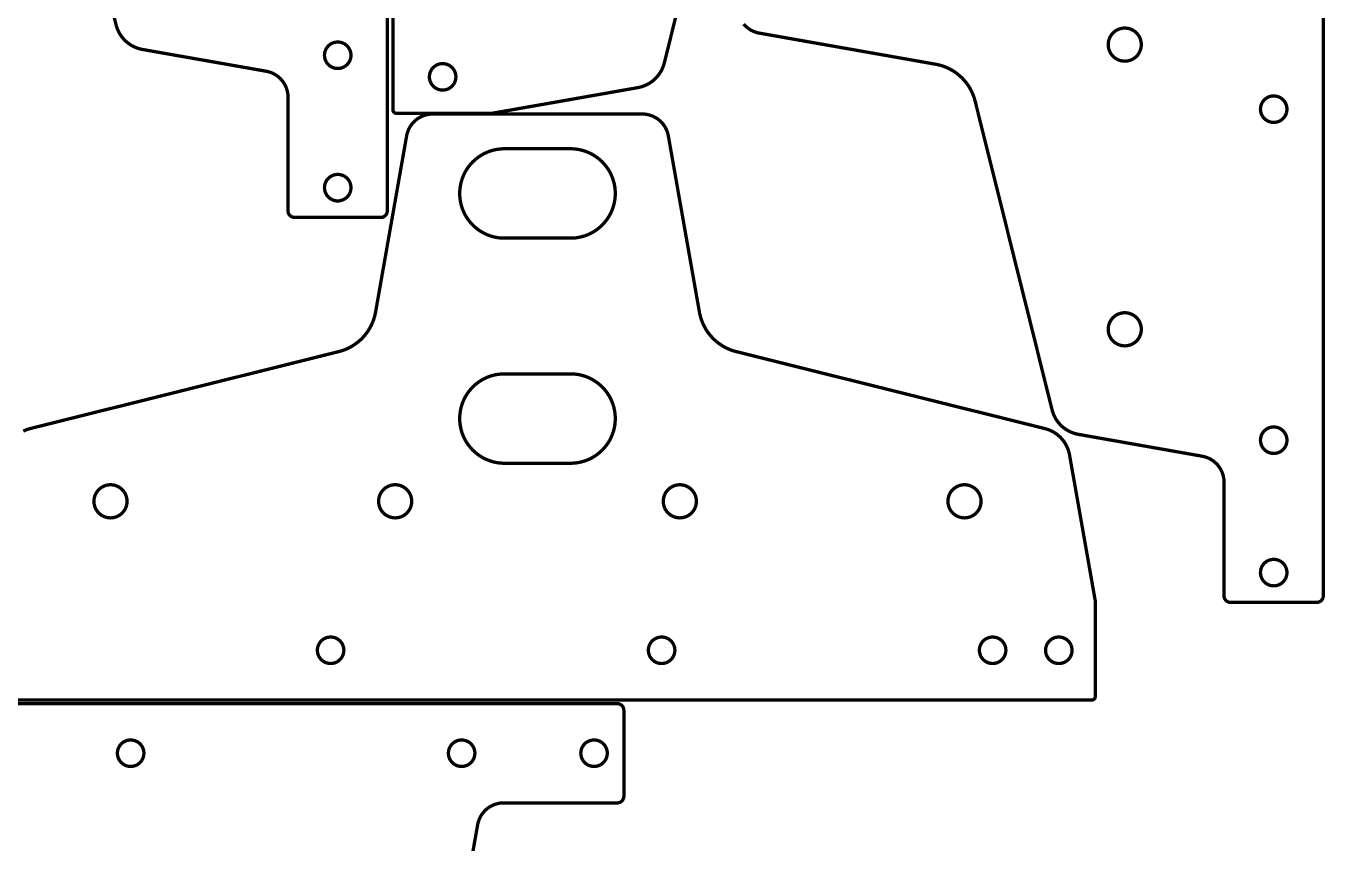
# Model space of a CAD drawing. Extents: x 0 to 1251, y 0 to 2501.
# Drawn here: x 840.8 to 1233.2, y 1441.6 to 1688.4 of the extents above; entities that cross this region are included whole.
import ezdxf

# ---------------------------------------------------------------- set-up
doc = ezdxf.new("R2010")
doc.units = 0
doc.layers.get('0').update_dxf_attribs({"linetype": 'CONTINUOUS'})

msp = doc.modelspace()

# ---------------------------------------------------------------- linework, layer by layer
at = {"color": 0, "const_width": 1}
for points in [[(1056.84, 1770.47), (1033.59, 1677.22), (1033.55, 1677.06), (1033.39, 1676.53), (1033.14, 1675.86), (1032.85, 1675.21), (1032.51, 1674.57), (1032.12, 1673.97), (1031.69, 1673.39), (1031.22, 1672.85), (1030.84, 1672.46), (1030.71, 1672.33), (1030.58, 1672.21), (1030.17, 1671.86), (1029.59, 1671.43), (1028.98, 1671.04), (1028.35, 1670.69), (1027.7, 1670.4), (1027.03, 1670.15), (1026.33, 1669.94), (1025.81, 1669.83), (1025.63, 1669.79), (981.633, 1662.04), (952.633, 1662.04), (952.583, 1662.04), (952.438, 1662.06), (952.25, 1662.11), (952.078, 1662.21), (951.96, 1662.31), (951.925, 1662.33), (951.892, 1662.38), (951.801, 1662.49), (951.708, 1662.65), (951.653, 1662.85), (951.633, 1662.99), (951.633, 1663.04), (951.633, 2040.04)], [(949.939, 2009.57), (949.939, 1632.57)], [(1232.71, 1893.28), (1232.71, 1516.28)], [(844.728, 1782), (867.978, 1688.75), (868.022, 1688.58), (868.178, 1688.06), (868.426, 1687.39), (868.724, 1686.74), (869.065, 1686.1), (869.451, 1685.5), (869.879, 1684.92), (870.35, 1684.38), (870.729, 1683.99), (870.861, 1683.86), (870.993, 1683.74), (871.407, 1683.39), (871.983, 1682.96), (872.589, 1682.57), (873.219, 1682.22), (873.872, 1681.93), (874.546, 1681.68), (875.238, 1681.47), (875.767, 1681.36), (875.944, 1681.32), (913.326, 1674.74), (913.499, 1674.71), (914.012, 1674.58), (914.678, 1674.38), (915.321, 1674.11), (915.938, 1673.78), (916.524, 1673.42), (917.076, 1672.99), (917.592, 1672.51), (917.953, 1672.13), (918.067, 1672), (918.179, 1671.86), (918.493, 1671.44), (918.868, 1670.85), (919.189, 1670.24), (919.456, 1669.58), (919.664, 1668.93), (919.815, 1668.25), (919.906, 1667.56), (919.938, 1667.03), (919.936, 1666.85), (919.922, 1632.57), (919.922, 1632.51), (919.932, 1632.38), (919.961, 1632.18), (920.01, 1631.99), (920.075, 1631.81), (920.158, 1631.63), (920.258, 1631.46), (920.375, 1631.31), (920.474, 1631.19), (920.508, 1631.15), (920.543, 1631.13), (920.656, 1631.03), (920.813, 1630.9), (920.981, 1630.81), (921.157, 1630.72), (921.34, 1630.65), (921.531, 1630.61), (921.725, 1630.58), (921.874, 1630.57), (921.922, 1630.57), (947.922, 1630.57), (947.974, 1630.57), (948.128, 1630.58), (948.326, 1630.61), (948.518, 1630.65), (948.701, 1630.72), (948.876, 1630.81), (949.04, 1630.92), (949.194, 1631.03), (949.336, 1631.15), (949.465, 1631.29), (949.581, 1631.44), (949.681, 1631.61), (949.765, 1631.79), (949.833, 1631.97), (949.882, 1632.17), (949.913, 1632.36), (949.922, 1632.51), (949.922, 1632.57)], [(1232.69, 1516.28), (1232.69, 1516.22), (1232.68, 1516.07), (1232.65, 1515.88), (1232.6, 1515.68), (1232.54, 1515.5), (1232.45, 1515.33), (1232.35, 1515.17), (1232.24, 1515.01), (1232.11, 1514.86), (1231.97, 1514.74), (1231.81, 1514.63), (1231.65, 1514.53), (1231.47, 1514.43), (1231.29, 1514.38), (1231.1, 1514.32), (1230.9, 1514.29), (1230.74, 1514.28), (1230.69, 1514.28), (1204.69, 1514.28), (1204.64, 1514.28), (1204.5, 1514.29), (1204.3, 1514.32), (1204.11, 1514.36), (1203.93, 1514.43), (1203.75, 1514.51), (1203.58, 1514.61), (1203.43, 1514.74), (1203.31, 1514.83), (1203.28, 1514.86), (1203.24, 1514.9), (1203.15, 1515.01), (1203.03, 1515.17), (1202.93, 1515.33), (1202.85, 1515.51), (1202.78, 1515.69), (1202.73, 1515.89), (1202.7, 1516.08), (1202.69, 1516.24), (1202.69, 1516.28), (1202.71, 1550.57), (1202.71, 1550.74), (1202.68, 1551.26), (1202.58, 1551.96), (1202.43, 1552.64), (1202.23, 1553.31), (1201.96, 1553.94), (1201.64, 1554.56), (1201.26, 1555.15), (1200.95, 1555.57), (1200.84, 1555.71), (1200.72, 1555.85), (1200.36, 1556.22), (1199.85, 1556.69), (1199.29, 1557.13), (1198.71, 1557.5), (1198.09, 1557.82), (1197.45, 1558.08), (1196.78, 1558.29), (1196.27, 1558.42), (1196.1, 1558.44), (1158.72, 1565.04), (1158.54, 1565.07), (1158.01, 1565.19), (1157.32, 1565.39), (1156.64, 1565.64), (1155.99, 1565.93), (1155.36, 1566.28), (1154.75, 1566.67), (1154.18, 1567.1), (1153.76, 1567.44), (1153.63, 1567.57), (1153.5, 1567.69), (1153.12, 1568.08), (1152.65, 1568.63), (1152.22, 1569.21), (1151.83, 1569.81), (1151.49, 1570.44), (1151.2, 1571.1), (1150.95, 1571.78), (1150.79, 1572.29), (1150.75, 1572.47), (1127.5, 1665.72), (1127.47, 1665.85), (1127.36, 1666.24), (1127.2, 1666.76), (1127.02, 1667.28), (1126.82, 1667.78), (1126.61, 1668.26), (1126.38, 1668.75), (1126.13, 1669.24), (1125.87, 1669.71), (1125.59, 1670.17), (1125.29, 1670.61), (1124.98, 1671.04), (1124.65, 1671.47), (1124.3, 1671.89), (1123.94, 1672.29), (1123.56, 1672.68), (1123.27, 1672.97), (1123.17, 1673.06), (1123.07, 1673.15), (1122.77, 1673.42), (1122.35, 1673.76), (1121.93, 1674.1), (1121.49, 1674.42), (1121.04, 1674.72), (1120.58, 1675), (1120.11, 1675.26), (1119.64, 1675.51), (1119.15, 1675.75), (1118.66, 1675.96), (1118.16, 1676.15), (1117.65, 1676.33), (1117.13, 1676.5), (1116.61, 1676.64), (1116.08, 1676.76), (1115.68, 1676.83), (1115.55, 1676.86), (1062.32, 1686.25), (1062.15, 1686.28), (1061.63, 1686.4), (1060.97, 1686.61), (1060.33, 1686.88), (1059.71, 1687.19), (1059.12, 1687.57), (1058.57, 1688), (1058.06, 1688.47), (1057.69, 1688.85), (1057.58, 1688.99)], [(839.951, 1566.03), (840.607, 1566.33), (841.282, 1566.58), (841.801, 1566.74), (841.978, 1566.78), (935.229, 1590.03), (935.361, 1590.06), (935.753, 1590.17), (936.271, 1590.33), (936.782, 1590.5), (937.285, 1590.69), (937.781, 1590.92), (938.267, 1591.14), (938.744, 1591.39), (939.212, 1591.65), (939.672, 1591.94), (940.119, 1592.24), (940.558, 1592.56), (940.985, 1592.88), (941.4, 1593.22), (941.803, 1593.58), (942.193, 1593.96), (942.478, 1594.25), (942.571, 1594.35), (942.663, 1594.46), (942.933, 1594.75), (943.281, 1595.17), (943.613, 1595.6), (943.928, 1596.04), (944.226, 1596.49), (944.51, 1596.94), (944.775, 1597.42), (945.024, 1597.89), (945.256, 1598.38), (945.469, 1598.88), (945.665, 1599.38), (945.843, 1599.88), (946.004, 1600.39), (946.146, 1600.92), (946.268, 1601.44), (946.349, 1601.85), (946.372, 1601.97), (955.757, 1655.21), (955.788, 1655.38), (955.91, 1655.89), (956.121, 1656.56), (956.387, 1657.19), (956.708, 1657.82), (957.081, 1658.4), (957.504, 1658.96), (957.976, 1659.47), (958.36, 1659.83), (958.494, 1659.94), (958.628, 1660.06), (959.051, 1660.38), (959.64, 1660.75), (960.258, 1661.07), (960.9, 1661.33), (961.563, 1661.54), (962.242, 1661.69), (962.935, 1661.79), (963.461, 1661.82), (963.636, 1661.82), (1026.95, 1661.82), (1027.12, 1661.82), (1027.65, 1661.79), (1028.34, 1661.69), (1029.02, 1661.54), (1029.68, 1661.33), (1030.32, 1661.07), (1030.94, 1660.75), (1031.53, 1660.38), (1031.95, 1660.06), (1032.09, 1659.94), (1032.22, 1659.83), (1032.61, 1659.47), (1033.08, 1658.96), (1033.5, 1658.4), (1033.87, 1657.82), (1034.19, 1657.19), (1034.46, 1656.56), (1034.67, 1655.89), (1034.79, 1655.38), (1034.82, 1655.21), (1044.21, 1601.97), (1044.23, 1601.85), (1044.31, 1601.44), (1044.44, 1600.92), (1044.58, 1600.39), (1044.74, 1599.88), (1044.92, 1599.38), (1045.11, 1598.88), (1045.33, 1598.38), (1045.56, 1597.89), (1045.81, 1597.42), (1046.07, 1596.94), (1046.35, 1596.49), (1046.65, 1596.04), (1046.97, 1595.6), (1047.3, 1595.17), (1047.65, 1594.75), (1047.92, 1594.46), (1048.01, 1594.35), (1048.1, 1594.25), (1048.39, 1593.96), (1048.78, 1593.58), (1049.18, 1593.22), (1049.6, 1592.88), (1050.02, 1592.56), (1050.46, 1592.24), (1050.91, 1591.94), (1051.37, 1591.65), (1051.84, 1591.39), (1052.32, 1591.14), (1052.8, 1590.92), (1053.3, 1590.69), (1053.8, 1590.5), (1054.31, 1590.33), (1054.83, 1590.17), (1055.22, 1590.06), (1055.35, 1590.03), (1148.6, 1566.78), (1148.78, 1566.74), (1149.3, 1566.58), (1149.98, 1566.33), (1150.63, 1566.03), (1151.26, 1565.69), (1151.87, 1565.31), (1152.44, 1564.88), (1152.99, 1564.4), (1153.38, 1564.03), (1153.5, 1563.89), (1153.62, 1563.76), (1153.97, 1563.35), (1154.4, 1562.78), (1154.79, 1562.17), (1155.13, 1561.54), (1155.43, 1560.89), (1155.68, 1560.21), (1155.88, 1559.51), (1156, 1558.99), (1156.03, 1558.81), (1163.79, 1514.82), (1163.79, 1485.82), (1163.79, 1485.76), (1163.77, 1485.63), (1163.72, 1485.43), (1163.62, 1485.26), (1163.53, 1485.14), (1163.5, 1485.11), (1163.46, 1485.07), (1163.35, 1484.99), (1163.17, 1484.89), (1162.99, 1484.83), (1162.84, 1484.82), (1162.79, 1484.82), (785.79, 1484.82)], [(649.133, 1409.72), (641.376, 1453.72), (641.376, 1482.72), (641.376, 1482.76), (641.396, 1482.92), (641.453, 1483.1), (641.544, 1483.28), (641.635, 1483.39), (641.669, 1483.43), (641.704, 1483.46), (641.821, 1483.56), (641.993, 1483.64), (642.181, 1483.69), (642.326, 1483.72), (642.376, 1483.72), (1019.38, 1483.72)], [(1019.38, 1483.71), (1019.43, 1483.71), (1019.58, 1483.69), (1019.78, 1483.67), (1019.97, 1483.61), (1020.16, 1483.54), (1020.33, 1483.46), (1020.49, 1483.36), (1020.65, 1483.25), (1020.79, 1483.13), (1020.92, 1482.97), (1021.03, 1482.82), (1021.13, 1482.65), (1021.22, 1482.49), (1021.29, 1482.31), (1021.34, 1482.11), (1021.37, 1481.9), (1021.38, 1481.75), (1021.38, 1481.71), (1021.38, 1455.71), (1021.38, 1455.65), (1021.37, 1455.5), (1021.34, 1455.31), (1021.29, 1455.13), (1021.22, 1454.94), (1021.14, 1454.76), (1021.04, 1454.6), (1020.92, 1454.43), (1020.82, 1454.32), (1020.79, 1454.29), (1020.76, 1454.25), (1020.64, 1454.15), (1020.48, 1454.04), (1020.32, 1453.94), (1020.14, 1453.86), (1019.96, 1453.79), (1019.77, 1453.75), (1019.57, 1453.71), (1019.43, 1453.71), (1019.38, 1453.71), (985.092, 1453.72), (984.917, 1453.72), (984.389, 1453.69), (983.697, 1453.6), (983.018, 1453.44), (982.354, 1453.24), (981.712, 1452.97), (981.094, 1452.65), (980.506, 1452.28), (980.082, 1451.96), (979.947, 1451.85), (979.813, 1451.74), (979.429, 1451.38), (978.957, 1450.86), (978.533, 1450.31), (978.161, 1449.72), (977.84, 1449.1), (977.574, 1448.46), (977.363, 1447.79), (977.24, 1447.28), (977.21, 1447.11), (970.618, 1409.72)]]:
    msp.add_lwpolyline(points, dxfattribs=at)
for points in [[(1177.71, 1682.78), (1177.71, 1682.65), (1177.68, 1682.26), (1177.61, 1681.78), (1177.48, 1681.29), (1177.32, 1680.83), (1177.11, 1680.4), (1176.86, 1679.99), (1176.57, 1679.6), (1176.25, 1679.25), (1175.89, 1678.92), (1175.51, 1678.64), (1175.09, 1678.39), (1174.66, 1678.17), (1174.2, 1678), (1173.72, 1677.89), (1173.22, 1677.81), (1172.84, 1677.78), (1172.71, 1677.78), (1172.58, 1677.78), (1172.2, 1677.81), (1171.7, 1677.89), (1171.22, 1678), (1170.76, 1678.17), (1170.33, 1678.39), (1169.91, 1678.64), (1169.53, 1678.92), (1169.17, 1679.25), (1168.85, 1679.6), (1168.56, 1679.99), (1168.31, 1680.4), (1168.1, 1680.83), (1167.93, 1681.29), (1167.81, 1681.78), (1167.74, 1682.26), (1167.71, 1682.65), (1167.71, 1682.78), (1167.71, 1682.9), (1167.74, 1683.29), (1167.81, 1683.79), (1167.93, 1684.26), (1168.1, 1684.72), (1168.31, 1685.17), (1168.56, 1685.57), (1168.85, 1685.96), (1169.17, 1686.32), (1169.53, 1686.64), (1169.91, 1686.93), (1170.33, 1687.18), (1170.76, 1687.39), (1171.22, 1687.56), (1171.7, 1687.68), (1172.2, 1687.75), (1172.58, 1687.78), (1172.71, 1687.78), (1172.84, 1687.78), (1173.22, 1687.75), (1173.72, 1687.68), (1174.2, 1687.56), (1174.66, 1687.39), (1175.09, 1687.18), (1175.51, 1686.93), (1175.89, 1686.64), (1176.25, 1686.32), (1176.57, 1685.96), (1176.86, 1685.57), (1177.11, 1685.17), (1177.32, 1684.72), (1177.48, 1684.26), (1177.61, 1683.79), (1177.68, 1683.29), (1177.71, 1682.9), (1177.71, 1682.78)], [(938.939, 1679.57), (938.939, 1679.47), (938.918, 1679.15), (938.858, 1678.76), (938.76, 1678.38), (938.625, 1678.01), (938.456, 1677.67), (938.256, 1677.33), (938.025, 1677.03), (937.768, 1676.74), (937.483, 1676.49), (937.175, 1676.25), (936.846, 1676.06), (936.496, 1675.89), (936.129, 1675.75), (935.746, 1675.65), (935.349, 1675.58), (935.042, 1675.57), (934.939, 1675.57), (934.837, 1675.57), (934.531, 1675.58), (934.133, 1675.65), (933.75, 1675.75), (933.382, 1675.89), (933.032, 1676.06), (932.703, 1676.25), (932.394, 1676.49), (932.111, 1676.74), (931.853, 1677.03), (931.622, 1677.33), (931.422, 1677.67), (931.253, 1678.01), (931.119, 1678.38), (931.021, 1678.76), (930.96, 1679.15), (930.939, 1679.47), (930.939, 1679.57), (930.939, 1679.67), (930.96, 1679.97), (931.021, 1680.38), (931.119, 1680.76), (931.253, 1681.13), (931.422, 1681.47), (931.622, 1681.81), (931.853, 1682.11), (932.111, 1682.4), (932.394, 1682.65), (932.703, 1682.89), (933.032, 1683.08), (933.382, 1683.25), (933.75, 1683.39), (934.133, 1683.49), (934.531, 1683.54), (934.837, 1683.57), (934.939, 1683.57), (935.042, 1683.57), (935.349, 1683.54), (935.746, 1683.49), (936.129, 1683.39), (936.496, 1683.25), (936.846, 1683.08), (937.175, 1682.89), (937.483, 1682.65), (937.768, 1682.4), (938.025, 1682.11), (938.256, 1681.81), (938.456, 1681.47), (938.625, 1681.13), (938.76, 1680.76), (938.858, 1680.38), (938.918, 1679.97), (938.939, 1679.67), (938.939, 1679.57)], [(970.633, 1673.04), (970.633, 1672.94), (970.613, 1672.64), (970.551, 1672.24), (970.453, 1671.85), (970.318, 1671.49), (970.15, 1671.14), (969.95, 1670.81), (969.719, 1670.5), (969.461, 1670.21), (969.178, 1669.96), (968.869, 1669.72), (968.539, 1669.53), (968.19, 1669.36), (967.822, 1669.22), (967.439, 1669.13), (967.042, 1669.06), (966.735, 1669.04), (966.633, 1669.04), (966.531, 1669.04), (966.224, 1669.06), (965.826, 1669.13), (965.443, 1669.22), (965.076, 1669.36), (964.726, 1669.53), (964.396, 1669.72), (964.089, 1669.96), (963.804, 1670.21), (963.546, 1670.5), (963.317, 1670.81), (963.115, 1671.14), (962.947, 1671.49), (962.813, 1671.85), (962.714, 1672.24), (962.653, 1672.64), (962.633, 1672.94), (962.633, 1673.04), (962.633, 1673.14), (962.653, 1673.44), (962.714, 1673.85), (962.813, 1674.24), (962.947, 1674.6), (963.115, 1674.94), (963.317, 1675.28), (963.546, 1675.58), (963.804, 1675.88), (964.089, 1676.13), (964.396, 1676.36), (964.726, 1676.56), (965.076, 1676.72), (965.443, 1676.86), (965.826, 1676.96), (966.224, 1677.01), (966.531, 1677.04), (966.633, 1677.04), (966.735, 1677.04), (967.042, 1677.01), (967.439, 1676.96), (967.822, 1676.86), (968.19, 1676.72), (968.539, 1676.56), (968.869, 1676.36), (969.178, 1676.13), (969.461, 1675.88), (969.719, 1675.58), (969.95, 1675.28), (970.15, 1674.94), (970.318, 1674.6), (970.453, 1674.24), (970.551, 1673.85), (970.613, 1673.44), (970.633, 1673.14), (970.633, 1673.04)], [(1221.71, 1663.28), (1221.71, 1663.18), (1221.69, 1662.88), (1221.63, 1662.47), (1221.53, 1662.1), (1221.4, 1661.72), (1221.23, 1661.38), (1221.03, 1661.04), (1220.8, 1660.74), (1220.54, 1660.46), (1220.25, 1660.19), (1219.95, 1659.96), (1219.62, 1659.76), (1219.27, 1659.6), (1218.9, 1659.46), (1218.52, 1659.36), (1218.12, 1659.31), (1217.81, 1659.28), (1217.71, 1659.28), (1217.61, 1659.28), (1217.3, 1659.31), (1216.9, 1659.36), (1216.52, 1659.46), (1216.15, 1659.6), (1215.8, 1659.76), (1215.47, 1659.96), (1215.17, 1660.19), (1214.88, 1660.46), (1214.62, 1660.74), (1214.39, 1661.04), (1214.19, 1661.38), (1214.02, 1661.72), (1213.89, 1662.1), (1213.79, 1662.47), (1213.73, 1662.88), (1213.71, 1663.18), (1213.71, 1663.28), (1213.71, 1663.39), (1213.73, 1663.69), (1213.79, 1664.08), (1213.89, 1664.47), (1214.02, 1664.83), (1214.19, 1665.18), (1214.39, 1665.51), (1214.62, 1665.82), (1214.88, 1666.11), (1215.17, 1666.36), (1215.47, 1666.6), (1215.8, 1666.79), (1216.15, 1666.97), (1216.52, 1667.1), (1216.9, 1667.19), (1217.3, 1667.26), (1217.61, 1667.28), (1217.71, 1667.28), (1217.81, 1667.28), (1218.12, 1667.26), (1218.52, 1667.19), (1218.9, 1667.1), (1219.27, 1666.97), (1219.62, 1666.79), (1219.95, 1666.6), (1220.25, 1666.36), (1220.54, 1666.11), (1220.8, 1665.82), (1221.03, 1665.51), (1221.23, 1665.18), (1221.4, 1664.83), (1221.53, 1664.47), (1221.63, 1664.08), (1221.69, 1663.69), (1221.71, 1663.39), (1221.71, 1663.28)], [(1005.29, 1651.32), (1005.52, 1651.32), (1006.19, 1651.29), (1007.08, 1651.19), (1007.95, 1651.06), (1008.81, 1650.85), (1009.65, 1650.6), (1010.47, 1650.28), (1011.27, 1649.92), (1012.04, 1649.51), (1012.78, 1649.04), (1013.49, 1648.54), (1014.17, 1647.99), (1014.82, 1647.39), (1015.42, 1646.74), (1015.98, 1646.06), (1016.51, 1645.33), (1016.87, 1644.76), (1016.98, 1644.57), (1017.09, 1644.38), (1017.41, 1643.78), (1017.77, 1642.96), (1018.08, 1642.13), (1018.34, 1641.28), (1018.54, 1640.43), (1018.68, 1639.56), (1018.76, 1638.69), (1018.79, 1637.82), (1018.76, 1636.94), (1018.68, 1636.07), (1018.54, 1635.21), (1018.34, 1634.35), (1018.08, 1633.5), (1017.77, 1632.68), (1017.41, 1631.86), (1017.09, 1631.26), (1016.98, 1631.07), (1016.87, 1630.88), (1016.51, 1630.31), (1015.98, 1629.58), (1015.42, 1628.89), (1014.82, 1628.25), (1014.17, 1627.65), (1013.49, 1627.1), (1012.78, 1626.58), (1012.04, 1626.13), (1011.27, 1625.71), (1010.47, 1625.35), (1009.65, 1625.04), (1008.81, 1624.78), (1007.95, 1624.58), (1007.08, 1624.43), (1006.19, 1624.35), (1005.52, 1624.32), (1005.29, 1624.32), (985.29, 1624.32), (985.067, 1624.32), (984.392, 1624.35), (983.503, 1624.43), (982.628, 1624.58), (981.768, 1624.78), (980.928, 1625.04), (980.108, 1625.35), (979.311, 1625.71), (978.542, 1626.13), (977.799, 1626.58), (977.087, 1627.1), (976.408, 1627.65), (975.765, 1628.25), (975.161, 1628.89), (974.597, 1629.58), (974.075, 1630.31), (973.712, 1630.88), (973.6, 1631.07), (973.488, 1631.26), (973.175, 1631.86), (972.808, 1632.68), (972.497, 1633.5), (972.243, 1634.35), (972.046, 1635.21), (971.904, 1636.07), (971.819, 1636.94), (971.79, 1637.82), (971.819, 1638.69), (971.904, 1639.56), (972.046, 1640.43), (972.243, 1641.28), (972.497, 1642.13), (972.808, 1642.96), (973.175, 1643.78), (973.488, 1644.38), (973.6, 1644.57), (973.712, 1644.76), (974.075, 1645.33), (974.597, 1646.06), (975.161, 1646.74), (975.765, 1647.39), (976.408, 1647.99), (977.087, 1648.54), (977.799, 1649.04), (978.542, 1649.51), (979.311, 1649.92), (980.108, 1650.28), (980.928, 1650.6), (981.768, 1650.85), (982.628, 1651.06), (983.503, 1651.19), (984.392, 1651.29), (985.067, 1651.32), (985.29, 1651.32), (1005.29, 1651.32)], [(938.939, 1639.57), (938.939, 1639.47), (938.918, 1639.15), (938.858, 1638.76), (938.76, 1638.38), (938.625, 1638.01), (938.456, 1637.67), (938.256, 1637.33), (938.025, 1637.03), (937.768, 1636.74), (937.483, 1636.49), (937.175, 1636.25), (936.846, 1636.06), (936.496, 1635.89), (936.129, 1635.75), (935.746, 1635.65), (935.349, 1635.58), (935.042, 1635.57), (934.939, 1635.57), (934.837, 1635.57), (934.531, 1635.58), (934.133, 1635.65), (933.75, 1635.75), (933.382, 1635.89), (933.032, 1636.06), (932.703, 1636.25), (932.394, 1636.49), (932.111, 1636.74), (931.853, 1637.03), (931.622, 1637.33), (931.422, 1637.67), (931.253, 1638.01), (931.119, 1638.38), (931.021, 1638.76), (930.96, 1639.15), (930.939, 1639.47), (930.939, 1639.57), (930.939, 1639.67), (930.96, 1639.97), (931.021, 1640.38), (931.119, 1640.76), (931.253, 1641.13), (931.422, 1641.47), (931.622, 1641.81), (931.853, 1642.11), (932.111, 1642.4), (932.394, 1642.65), (932.703, 1642.89), (933.032, 1643.08), (933.382, 1643.25), (933.75, 1643.39), (934.133, 1643.49), (934.531, 1643.54), (934.837, 1643.57), (934.939, 1643.57), (935.042, 1643.57), (935.349, 1643.54), (935.746, 1643.49), (936.129, 1643.39), (936.496, 1643.25), (936.846, 1643.08), (937.175, 1642.89), (937.483, 1642.65), (937.768, 1642.4), (938.025, 1642.11), (938.256, 1641.81), (938.456, 1641.47), (938.625, 1641.13), (938.76, 1640.76), (938.858, 1640.38), (938.918, 1639.97), (938.939, 1639.67), (938.939, 1639.57)], [(1177.71, 1596.78), (1177.71, 1596.65), (1177.68, 1596.26), (1177.61, 1595.78), (1177.48, 1595.29), (1177.32, 1594.83), (1177.11, 1594.4), (1176.86, 1593.99), (1176.57, 1593.6), (1176.25, 1593.25), (1175.89, 1592.92), (1175.51, 1592.64), (1175.09, 1592.39), (1174.66, 1592.17), (1174.2, 1592), (1173.72, 1591.89), (1173.22, 1591.81), (1172.84, 1591.78), (1172.71, 1591.78), (1172.58, 1591.78), (1172.2, 1591.81), (1171.7, 1591.89), (1171.22, 1592), (1170.76, 1592.17), (1170.33, 1592.39), (1169.91, 1592.64), (1169.53, 1592.92), (1169.17, 1593.25), (1168.85, 1593.6), (1168.56, 1593.99), (1168.31, 1594.4), (1168.1, 1594.83), (1167.93, 1595.29), (1167.81, 1595.78), (1167.74, 1596.26), (1167.71, 1596.65), (1167.71, 1596.78), (1167.71, 1596.9), (1167.74, 1597.29), (1167.81, 1597.79), (1167.93, 1598.26), (1168.1, 1598.72), (1168.31, 1599.17), (1168.56, 1599.57), (1168.85, 1599.96), (1169.17, 1600.32), (1169.53, 1600.64), (1169.91, 1600.93), (1170.33, 1601.18), (1170.76, 1601.39), (1171.22, 1601.56), (1171.7, 1601.68), (1172.2, 1601.75), (1172.58, 1601.78), (1172.71, 1601.78), (1172.84, 1601.78), (1173.22, 1601.75), (1173.72, 1601.68), (1174.2, 1601.56), (1174.66, 1601.39), (1175.09, 1601.18), (1175.51, 1600.93), (1175.89, 1600.64), (1176.25, 1600.32), (1176.57, 1599.96), (1176.86, 1599.57), (1177.11, 1599.17), (1177.32, 1598.72), (1177.48, 1598.26), (1177.61, 1597.79), (1177.68, 1597.29), (1177.71, 1596.9), (1177.71, 1596.78)], [(1005.29, 1556.32), (1005.52, 1556.32), (1006.19, 1556.35), (1007.08, 1556.43), (1007.95, 1556.58), (1008.81, 1556.78), (1009.65, 1557.04), (1010.47, 1557.35), (1011.27, 1557.71), (1012.04, 1558.13), (1012.78, 1558.58), (1013.49, 1559.1), (1014.17, 1559.65), (1014.82, 1560.25), (1015.42, 1560.89), (1015.98, 1561.58), (1016.51, 1562.31), (1016.87, 1562.88), (1016.98, 1563.07), (1017.09, 1563.26), (1017.41, 1563.86), (1017.77, 1564.68), (1018.08, 1565.5), (1018.34, 1566.35), (1018.54, 1567.21), (1018.68, 1568.07), (1018.76, 1568.94), (1018.79, 1569.82), (1018.76, 1570.69), (1018.68, 1571.56), (1018.54, 1572.43), (1018.34, 1573.28), (1018.08, 1574.13), (1017.77, 1574.96), (1017.41, 1575.78), (1017.09, 1576.38), (1016.98, 1576.57), (1016.87, 1576.76), (1016.51, 1577.33), (1015.98, 1578.06), (1015.42, 1578.74), (1014.82, 1579.39), (1014.17, 1579.99), (1013.49, 1580.54), (1012.78, 1581.04), (1012.04, 1581.51), (1011.27, 1581.92), (1010.47, 1582.28), (1009.65, 1582.6), (1008.81, 1582.85), (1007.95, 1583.06), (1007.08, 1583.19), (1006.19, 1583.29), (1005.52, 1583.32), (1005.29, 1583.32), (985.29, 1583.32), (985.067, 1583.32), (984.392, 1583.29), (983.503, 1583.19), (982.628, 1583.06), (981.768, 1582.85), (980.928, 1582.6), (980.108, 1582.28), (979.311, 1581.92), (978.542, 1581.51), (977.799, 1581.04), (977.087, 1580.54), (976.408, 1579.99), (975.765, 1579.39), (975.161, 1578.74), (974.597, 1578.06), (974.075, 1577.33), (973.712, 1576.76), (973.6, 1576.57), (973.488, 1576.38), (973.175, 1575.78), (972.808, 1574.96), (972.497, 1574.13), (972.243, 1573.28), (972.046, 1572.43), (971.904, 1571.56), (971.819, 1570.69), (971.79, 1569.82), (971.819, 1568.94), (971.904, 1568.07), (972.046, 1567.21), (972.243, 1566.35), (972.497, 1565.5), (972.808, 1564.68), (973.175, 1563.86), (973.488, 1563.26), (973.6, 1563.07), (973.712, 1562.88), (974.075, 1562.31), (974.597, 1561.58), (975.161, 1560.89), (975.765, 1560.25), (976.408, 1559.65), (977.087, 1559.1), (977.799, 1558.58), (978.542, 1558.13), (979.311, 1557.71), (980.108, 1557.35), (980.928, 1557.04), (981.768, 1556.78), (982.628, 1556.58), (983.503, 1556.43), (984.392, 1556.35), (985.067, 1556.32), (985.29, 1556.32), (1005.29, 1556.32)], [(1221.71, 1563.28), (1221.71, 1563.18), (1221.69, 1562.88), (1221.63, 1562.47), (1221.53, 1562.1), (1221.4, 1561.72), (1221.23, 1561.38), (1221.03, 1561.04), (1220.8, 1560.74), (1220.54, 1560.46), (1220.25, 1560.19), (1219.95, 1559.96), (1219.62, 1559.76), (1219.27, 1559.6), (1218.9, 1559.46), (1218.52, 1559.36), (1218.12, 1559.31), (1217.81, 1559.28), (1217.71, 1559.28), (1217.61, 1559.28), (1217.3, 1559.31), (1216.9, 1559.36), (1216.52, 1559.46), (1216.15, 1559.6), (1215.8, 1559.76), (1215.47, 1559.96), (1215.17, 1560.19), (1214.88, 1560.46), (1214.62, 1560.74), (1214.39, 1561.04), (1214.19, 1561.38), (1214.02, 1561.72), (1213.89, 1562.1), (1213.79, 1562.47), (1213.73, 1562.88), (1213.71, 1563.18), (1213.71, 1563.28), (1213.71, 1563.39), (1213.73, 1563.69), (1213.79, 1564.08), (1213.89, 1564.47), (1214.02, 1564.83), (1214.19, 1565.18), (1214.39, 1565.51), (1214.62, 1565.82), (1214.88, 1566.11), (1215.17, 1566.36), (1215.47, 1566.6), (1215.8, 1566.79), (1216.15, 1566.97), (1216.52, 1567.1), (1216.9, 1567.19), (1217.3, 1567.26), (1217.61, 1567.28), (1217.71, 1567.28), (1217.81, 1567.28), (1218.12, 1567.26), (1218.52, 1567.19), (1218.9, 1567.1), (1219.27, 1566.97), (1219.62, 1566.79), (1219.95, 1566.6), (1220.25, 1566.36), (1220.54, 1566.11), (1220.8, 1565.82), (1221.03, 1565.51), (1221.23, 1565.18), (1221.4, 1564.83), (1221.53, 1564.47), (1221.63, 1564.08), (1221.69, 1563.69), (1221.71, 1563.39), (1221.71, 1563.28)], [(871.29, 1544.82), (871.29, 1544.69), (871.265, 1544.31), (871.189, 1543.81), (871.067, 1543.33), (870.899, 1542.88), (870.688, 1542.43), (870.438, 1542.03), (870.149, 1541.64), (869.826, 1541.28), (869.471, 1540.96), (869.086, 1540.67), (868.674, 1540.42), (868.238, 1540.21), (867.778, 1540.04), (867.299, 1539.92), (866.803, 1539.85), (866.418, 1539.82), (866.29, 1539.82), (866.162, 1539.82), (865.779, 1539.85), (865.283, 1539.92), (864.804, 1540.04), (864.344, 1540.21), (863.907, 1540.42), (863.496, 1540.67), (863.11, 1540.96), (862.756, 1541.28), (862.432, 1541.64), (862.144, 1542.03), (861.894, 1542.43), (861.683, 1542.88), (861.515, 1543.33), (861.393, 1543.81), (861.317, 1544.31), (861.29, 1544.69), (861.29, 1544.82), (861.29, 1544.94), (861.317, 1545.33), (861.393, 1545.82), (861.515, 1546.31), (861.683, 1546.76), (861.894, 1547.19), (862.144, 1547.61), (862.432, 1548), (862.756, 1548.35), (863.11, 1548.68), (863.496, 1548.96), (863.907, 1549.21), (864.344, 1549.42), (864.804, 1549.6), (865.283, 1549.71), (865.779, 1549.79), (866.162, 1549.82), (866.29, 1549.82), (866.418, 1549.82), (866.803, 1549.79), (867.299, 1549.71), (867.778, 1549.6), (868.238, 1549.42), (868.674, 1549.21), (869.086, 1548.96), (869.471, 1548.68), (869.826, 1548.35), (870.149, 1548), (870.438, 1547.61), (870.688, 1547.19), (870.899, 1546.76), (871.067, 1546.31), (871.189, 1545.82), (871.265, 1545.33), (871.29, 1544.94), (871.29, 1544.82)], [(957.29, 1544.82), (957.29, 1544.69), (957.265, 1544.31), (957.189, 1543.81), (957.067, 1543.33), (956.899, 1542.88), (956.688, 1542.43), (956.438, 1542.03), (956.149, 1541.64), (955.826, 1541.28), (955.471, 1540.96), (955.086, 1540.67), (954.674, 1540.42), (954.238, 1540.21), (953.778, 1540.04), (953.299, 1539.92), (952.803, 1539.85), (952.418, 1539.82), (952.29, 1539.82), (952.163, 1539.82), (951.779, 1539.85), (951.283, 1539.92), (950.804, 1540.04), (950.344, 1540.21), (949.907, 1540.42), (949.496, 1540.67), (949.111, 1540.96), (948.756, 1541.28), (948.432, 1541.64), (948.144, 1542.03), (947.894, 1542.43), (947.683, 1542.88), (947.515, 1543.33), (947.393, 1543.81), (947.317, 1544.31), (947.29, 1544.69), (947.29, 1544.82), (947.29, 1544.94), (947.317, 1545.33), (947.393, 1545.82), (947.515, 1546.31), (947.683, 1546.76), (947.894, 1547.19), (948.144, 1547.61), (948.432, 1548), (948.756, 1548.35), (949.111, 1548.68), (949.496, 1548.96), (949.907, 1549.21), (950.344, 1549.42), (950.804, 1549.6), (951.283, 1549.71), (951.779, 1549.79), (952.163, 1549.82), (952.29, 1549.82), (952.418, 1549.82), (952.803, 1549.79), (953.299, 1549.71), (953.778, 1549.6), (954.238, 1549.42), (954.674, 1549.21), (955.086, 1548.96), (955.471, 1548.68), (955.826, 1548.35), (956.149, 1548), (956.438, 1547.61), (956.688, 1547.19), (956.899, 1546.76), (957.067, 1546.31), (957.189, 1545.82), (957.265, 1545.33), (957.29, 1544.94), (957.29, 1544.82)], [(1043.29, 1544.82), (1043.29, 1544.69), (1043.27, 1544.31), (1043.19, 1543.81), (1043.07, 1543.33), (1042.9, 1542.88), (1042.69, 1542.43), (1042.44, 1542.03), (1042.15, 1541.64), (1041.83, 1541.28), (1041.47, 1540.96), (1041.09, 1540.67), (1040.67, 1540.42), (1040.24, 1540.21), (1039.78, 1540.04), (1039.3, 1539.92), (1038.8, 1539.85), (1038.42, 1539.82), (1038.29, 1539.82), (1038.16, 1539.82), (1037.78, 1539.85), (1037.28, 1539.92), (1036.8, 1540.04), (1036.34, 1540.21), (1035.91, 1540.42), (1035.5, 1540.67), (1035.11, 1540.96), (1034.76, 1541.28), (1034.43, 1541.64), (1034.14, 1542.03), (1033.89, 1542.43), (1033.68, 1542.88), (1033.52, 1543.33), (1033.39, 1543.81), (1033.32, 1544.31), (1033.29, 1544.69), (1033.29, 1544.82), (1033.29, 1544.94), (1033.32, 1545.33), (1033.39, 1545.82), (1033.52, 1546.31), (1033.68, 1546.76), (1033.89, 1547.19), (1034.14, 1547.61), (1034.43, 1548), (1034.76, 1548.35), (1035.11, 1548.68), (1035.5, 1548.96), (1035.91, 1549.21), (1036.34, 1549.42), (1036.8, 1549.6), (1037.28, 1549.71), (1037.78, 1549.79), (1038.16, 1549.82), (1038.29, 1549.82), (1038.42, 1549.82), (1038.8, 1549.79), (1039.3, 1549.71), (1039.78, 1549.6), (1040.24, 1549.42), (1040.67, 1549.21), (1041.09, 1548.96), (1041.47, 1548.68), (1041.83, 1548.35), (1042.15, 1548), (1042.44, 1547.61), (1042.69, 1547.19), (1042.9, 1546.76), (1043.07, 1546.31), (1043.19, 1545.82), (1043.27, 1545.33), (1043.29, 1544.94), (1043.29, 1544.82)], [(1129.29, 1544.82), (1129.29, 1544.69), (1129.27, 1544.31), (1129.19, 1543.81), (1129.07, 1543.33), (1128.9, 1542.88), (1128.69, 1542.43), (1128.44, 1542.03), (1128.15, 1541.64), (1127.83, 1541.28), (1127.47, 1540.96), (1127.09, 1540.67), (1126.67, 1540.42), (1126.24, 1540.21), (1125.78, 1540.04), (1125.3, 1539.92), (1124.8, 1539.85), (1124.42, 1539.82), (1124.29, 1539.82), (1124.16, 1539.82), (1123.78, 1539.85), (1123.28, 1539.92), (1122.8, 1540.04), (1122.34, 1540.21), (1121.91, 1540.42), (1121.5, 1540.67), (1121.11, 1540.96), (1120.76, 1541.28), (1120.43, 1541.64), (1120.14, 1542.03), (1119.89, 1542.43), (1119.68, 1542.88), (1119.52, 1543.33), (1119.39, 1543.81), (1119.32, 1544.31), (1119.29, 1544.69), (1119.29, 1544.82), (1119.29, 1544.94), (1119.32, 1545.33), (1119.39, 1545.82), (1119.52, 1546.31), (1119.68, 1546.76), (1119.89, 1547.19), (1120.14, 1547.61), (1120.43, 1548), (1120.76, 1548.35), (1121.11, 1548.68), (1121.5, 1548.96), (1121.91, 1549.21), (1122.34, 1549.42), (1122.8, 1549.6), (1123.28, 1549.71), (1123.78, 1549.79), (1124.16, 1549.82), (1124.29, 1549.82), (1124.42, 1549.82), (1124.8, 1549.79), (1125.3, 1549.71), (1125.78, 1549.6), (1126.24, 1549.42), (1126.67, 1549.21), (1127.09, 1548.96), (1127.47, 1548.68), (1127.83, 1548.35), (1128.15, 1548), (1128.44, 1547.61), (1128.69, 1547.19), (1128.9, 1546.76), (1129.07, 1546.31), (1129.19, 1545.82), (1129.27, 1545.33), (1129.29, 1544.94), (1129.29, 1544.82)], [(1221.71, 1523.28), (1221.71, 1523.18), (1221.69, 1522.88), (1221.63, 1522.47), (1221.53, 1522.1), (1221.4, 1521.72), (1221.23, 1521.38), (1221.03, 1521.04), (1220.8, 1520.74), (1220.54, 1520.46), (1220.25, 1520.19), (1219.95, 1519.96), (1219.62, 1519.76), (1219.27, 1519.6), (1218.9, 1519.46), (1218.52, 1519.36), (1218.12, 1519.31), (1217.81, 1519.28), (1217.71, 1519.28), (1217.61, 1519.28), (1217.3, 1519.31), (1216.9, 1519.36), (1216.52, 1519.46), (1216.15, 1519.6), (1215.8, 1519.76), (1215.47, 1519.96), (1215.17, 1520.19), (1214.88, 1520.46), (1214.62, 1520.74), (1214.39, 1521.04), (1214.19, 1521.38), (1214.02, 1521.72), (1213.89, 1522.1), (1213.79, 1522.47), (1213.73, 1522.88), (1213.71, 1523.18), (1213.71, 1523.28), (1213.71, 1523.39), (1213.73, 1523.69), (1213.79, 1524.08), (1213.89, 1524.47), (1214.02, 1524.83), (1214.19, 1525.18), (1214.39, 1525.51), (1214.62, 1525.82), (1214.88, 1526.11), (1215.17, 1526.36), (1215.47, 1526.6), (1215.8, 1526.79), (1216.15, 1526.97), (1216.52, 1527.1), (1216.9, 1527.19), (1217.3, 1527.26), (1217.61, 1527.28), (1217.71, 1527.28), (1217.81, 1527.28), (1218.12, 1527.26), (1218.52, 1527.19), (1218.9, 1527.1), (1219.27, 1526.97), (1219.62, 1526.79), (1219.95, 1526.6), (1220.25, 1526.36), (1220.54, 1526.11), (1220.8, 1525.82), (1221.03, 1525.51), (1221.23, 1525.18), (1221.4, 1524.83), (1221.53, 1524.47), (1221.63, 1524.08), (1221.69, 1523.69), (1221.71, 1523.39), (1221.71, 1523.28)], [(936.79, 1499.82), (936.79, 1499.71), (936.771, 1499.4), (936.71, 1499.01), (936.611, 1498.63), (936.476, 1498.26), (936.308, 1497.92), (936.108, 1497.58), (935.878, 1497.28), (935.619, 1496.99), (935.335, 1496.74), (935.028, 1496.5), (934.697, 1496.31), (934.347, 1496.13), (933.981, 1496), (933.597, 1495.9), (933.2, 1495.83), (932.893, 1495.82), (932.79, 1495.82), (932.689, 1495.82), (932.382, 1495.83), (931.985, 1495.9), (931.601, 1496), (931.233, 1496.13), (930.885, 1496.31), (930.554, 1496.5), (930.247, 1496.74), (929.962, 1496.99), (929.704, 1497.28), (929.474, 1497.58), (929.274, 1497.92), (929.106, 1498.26), (928.971, 1498.63), (928.872, 1499.01), (928.811, 1499.4), (928.79, 1499.71), (928.79, 1499.82), (928.79, 1499.92), (928.811, 1500.22), (928.872, 1500.63), (928.971, 1501), (929.106, 1501.38), (929.274, 1501.72), (929.474, 1502.06), (929.704, 1502.36), (929.962, 1502.64), (930.247, 1502.9), (930.554, 1503.14), (930.885, 1503.33), (931.233, 1503.5), (931.601, 1503.64), (931.985, 1503.74), (932.382, 1503.79), (932.689, 1503.82), (932.79, 1503.82), (932.893, 1503.82), (933.2, 1503.79), (933.597, 1503.74), (933.981, 1503.64), (934.347, 1503.5), (934.697, 1503.33), (935.028, 1503.14), (935.335, 1502.9), (935.619, 1502.64), (935.878, 1502.36), (936.108, 1502.06), (936.308, 1501.72), (936.476, 1501.38), (936.611, 1501), (936.71, 1500.63), (936.771, 1500.22), (936.79, 1499.92), (936.79, 1499.82)], [(1036.79, 1499.82), (1036.79, 1499.71), (1036.77, 1499.4), (1036.71, 1499.01), (1036.61, 1498.63), (1036.48, 1498.26), (1036.31, 1497.92), (1036.11, 1497.58), (1035.88, 1497.28), (1035.62, 1496.99), (1035.33, 1496.74), (1035.03, 1496.5), (1034.7, 1496.31), (1034.35, 1496.13), (1033.98, 1496), (1033.6, 1495.9), (1033.2, 1495.83), (1032.89, 1495.82), (1032.79, 1495.82), (1032.69, 1495.82), (1032.38, 1495.83), (1031.98, 1495.9), (1031.6, 1496), (1031.23, 1496.13), (1030.88, 1496.31), (1030.55, 1496.5), (1030.25, 1496.74), (1029.96, 1496.99), (1029.7, 1497.28), (1029.47, 1497.58), (1029.27, 1497.92), (1029.11, 1498.26), (1028.97, 1498.63), (1028.87, 1499.01), (1028.81, 1499.4), (1028.79, 1499.71), (1028.79, 1499.82), (1028.79, 1499.92), (1028.81, 1500.22), (1028.87, 1500.63), (1028.97, 1501), (1029.11, 1501.38), (1029.27, 1501.72), (1029.47, 1502.06), (1029.7, 1502.36), (1029.96, 1502.64), (1030.25, 1502.9), (1030.55, 1503.14), (1030.88, 1503.33), (1031.23, 1503.5), (1031.6, 1503.64), (1031.98, 1503.74), (1032.38, 1503.79), (1032.69, 1503.82), (1032.79, 1503.82), (1032.89, 1503.82), (1033.2, 1503.79), (1033.6, 1503.74), (1033.98, 1503.64), (1034.35, 1503.5), (1034.7, 1503.33), (1035.03, 1503.14), (1035.33, 1502.9), (1035.62, 1502.64), (1035.88, 1502.36), (1036.11, 1502.06), (1036.31, 1501.72), (1036.48, 1501.38), (1036.61, 1501), (1036.71, 1500.63), (1036.77, 1500.22), (1036.79, 1499.92), (1036.79, 1499.82)], [(1136.79, 1499.82), (1136.79, 1499.71), (1136.77, 1499.4), (1136.71, 1499.01), (1136.61, 1498.63), (1136.48, 1498.26), (1136.31, 1497.92), (1136.11, 1497.58), (1135.88, 1497.28), (1135.62, 1496.99), (1135.33, 1496.74), (1135.03, 1496.5), (1134.7, 1496.31), (1134.35, 1496.13), (1133.98, 1496), (1133.6, 1495.9), (1133.2, 1495.83), (1132.89, 1495.82), (1132.79, 1495.82), (1132.69, 1495.82), (1132.38, 1495.83), (1131.98, 1495.9), (1131.6, 1496), (1131.23, 1496.13), (1130.88, 1496.31), (1130.55, 1496.5), (1130.25, 1496.74), (1129.96, 1496.99), (1129.7, 1497.28), (1129.47, 1497.58), (1129.27, 1497.92), (1129.11, 1498.26), (1128.97, 1498.63), (1128.87, 1499.01), (1128.81, 1499.4), (1128.79, 1499.71), (1128.79, 1499.82), (1128.79, 1499.92), (1128.81, 1500.22), (1128.87, 1500.63), (1128.97, 1501), (1129.11, 1501.38), (1129.27, 1501.72), (1129.47, 1502.06), (1129.7, 1502.36), (1129.96, 1502.64), (1130.25, 1502.9), (1130.55, 1503.14), (1130.88, 1503.33), (1131.23, 1503.5), (1131.6, 1503.64), (1131.98, 1503.74), (1132.38, 1503.79), (1132.69, 1503.82), (1132.79, 1503.82), (1132.89, 1503.82), (1133.2, 1503.79), (1133.6, 1503.74), (1133.98, 1503.64), (1134.35, 1503.5), (1134.7, 1503.33), (1135.03, 1503.14), (1135.33, 1502.9), (1135.62, 1502.64), (1135.88, 1502.36), (1136.11, 1502.06), (1136.31, 1501.72), (1136.48, 1501.38), (1136.61, 1501), (1136.71, 1500.63), (1136.77, 1500.22), (1136.79, 1499.92), (1136.79, 1499.82)], [(1156.79, 1499.82), (1156.79, 1499.71), (1156.77, 1499.4), (1156.71, 1499.01), (1156.61, 1498.63), (1156.48, 1498.26), (1156.31, 1497.92), (1156.11, 1497.58), (1155.88, 1497.28), (1155.62, 1496.99), (1155.33, 1496.74), (1155.03, 1496.5), (1154.7, 1496.31), (1154.35, 1496.13), (1153.98, 1496), (1153.6, 1495.9), (1153.2, 1495.83), (1152.89, 1495.82), (1152.79, 1495.82), (1152.69, 1495.82), (1152.38, 1495.83), (1151.98, 1495.9), (1151.6, 1496), (1151.23, 1496.13), (1150.88, 1496.31), (1150.55, 1496.5), (1150.25, 1496.74), (1149.96, 1496.99), (1149.7, 1497.28), (1149.47, 1497.58), (1149.27, 1497.92), (1149.11, 1498.26), (1148.97, 1498.63), (1148.87, 1499.01), (1148.81, 1499.4), (1148.79, 1499.71), (1148.79, 1499.82), (1148.79, 1499.92), (1148.81, 1500.22), (1148.87, 1500.63), (1148.97, 1501), (1149.11, 1501.38), (1149.27, 1501.72), (1149.47, 1502.06), (1149.7, 1502.36), (1149.96, 1502.64), (1150.25, 1502.9), (1150.55, 1503.14), (1150.88, 1503.33), (1151.23, 1503.5), (1151.6, 1503.64), (1151.98, 1503.74), (1152.38, 1503.79), (1152.69, 1503.82), (1152.79, 1503.82), (1152.89, 1503.82), (1153.2, 1503.79), (1153.6, 1503.74), (1153.98, 1503.64), (1154.35, 1503.5), (1154.7, 1503.33), (1155.03, 1503.14), (1155.33, 1502.9), (1155.62, 1502.64), (1155.88, 1502.36), (1156.11, 1502.06), (1156.31, 1501.72), (1156.48, 1501.38), (1156.61, 1501), (1156.71, 1500.63), (1156.77, 1500.22), (1156.79, 1499.92), (1156.79, 1499.82)], [(876.376, 1468.72), (876.376, 1468.63), (876.356, 1468.31), (876.294, 1467.92), (876.196, 1467.53), (876.061, 1467.17), (875.893, 1466.82), (875.693, 1466.49), (875.463, 1466.18), (875.204, 1465.89), (874.921, 1465.64), (874.613, 1465.4), (874.283, 1465.21), (873.933, 1465.04), (873.565, 1464.9), (873.182, 1464.81), (872.785, 1464.74), (872.478, 1464.72), (872.376, 1464.72), (872.274, 1464.72), (871.967, 1464.74), (871.569, 1464.81), (871.186, 1464.9), (870.819, 1465.04), (870.469, 1465.21), (870.14, 1465.4), (869.832, 1465.64), (869.547, 1465.89), (869.289, 1466.18), (869.06, 1466.49), (868.858, 1466.82), (868.69, 1467.17), (868.556, 1467.53), (868.457, 1467.92), (868.397, 1468.31), (868.376, 1468.63), (868.376, 1468.72), (868.376, 1468.82), (868.397, 1469.13), (868.457, 1469.53), (868.556, 1469.92), (868.69, 1470.28), (868.858, 1470.63), (869.06, 1470.96), (869.289, 1471.26), (869.547, 1471.56), (869.832, 1471.81), (870.14, 1472.04), (870.469, 1472.24), (870.819, 1472.4), (871.186, 1472.54), (871.569, 1472.64), (871.967, 1472.69), (872.274, 1472.72), (872.376, 1472.72), (872.478, 1472.72), (872.785, 1472.69), (873.182, 1472.64), (873.565, 1472.54), (873.933, 1472.4), (874.283, 1472.24), (874.613, 1472.04), (874.921, 1471.81), (875.204, 1471.56), (875.463, 1471.26), (875.693, 1470.96), (875.893, 1470.63), (876.061, 1470.28), (876.196, 1469.92), (876.294, 1469.53), (876.356, 1469.13), (876.376, 1468.82), (876.376, 1468.72)], [(976.376, 1468.72), (976.376, 1468.63), (976.356, 1468.31), (976.294, 1467.92), (976.196, 1467.53), (976.061, 1467.17), (975.893, 1466.82), (975.693, 1466.49), (975.462, 1466.18), (975.204, 1465.89), (974.921, 1465.64), (974.613, 1465.4), (974.283, 1465.21), (973.933, 1465.04), (973.565, 1464.9), (973.182, 1464.81), (972.785, 1464.74), (972.478, 1464.72), (972.376, 1464.72), (972.274, 1464.72), (971.967, 1464.74), (971.569, 1464.81), (971.186, 1464.9), (970.819, 1465.04), (970.469, 1465.21), (970.14, 1465.4), (969.832, 1465.64), (969.547, 1465.89), (969.289, 1466.18), (969.06, 1466.49), (968.858, 1466.82), (968.69, 1467.17), (968.556, 1467.53), (968.457, 1467.92), (968.397, 1468.31), (968.376, 1468.63), (968.376, 1468.72), (968.376, 1468.82), (968.397, 1469.13), (968.457, 1469.53), (968.556, 1469.92), (968.69, 1470.28), (968.858, 1470.63), (969.06, 1470.96), (969.289, 1471.26), (969.547, 1471.56), (969.832, 1471.81), (970.14, 1472.04), (970.469, 1472.24), (970.819, 1472.4), (971.186, 1472.54), (971.569, 1472.64), (971.967, 1472.69), (972.274, 1472.72), (972.376, 1472.72), (972.478, 1472.72), (972.785, 1472.69), (973.182, 1472.64), (973.565, 1472.54), (973.933, 1472.4), (974.283, 1472.24), (974.613, 1472.04), (974.921, 1471.81), (975.204, 1471.56), (975.462, 1471.26), (975.693, 1470.96), (975.893, 1470.63), (976.061, 1470.28), (976.196, 1469.92), (976.294, 1469.53), (976.356, 1469.13), (976.376, 1468.82), (976.376, 1468.72)], [(1016.38, 1468.72), (1016.38, 1468.63), (1016.36, 1468.31), (1016.29, 1467.92), (1016.2, 1467.53), (1016.06, 1467.17), (1015.89, 1466.82), (1015.69, 1466.49), (1015.46, 1466.18), (1015.2, 1465.89), (1014.92, 1465.64), (1014.61, 1465.4), (1014.28, 1465.21), (1013.93, 1465.04), (1013.57, 1464.9), (1013.18, 1464.81), (1012.78, 1464.74), (1012.48, 1464.72), (1012.38, 1464.72), (1012.27, 1464.72), (1011.97, 1464.74), (1011.57, 1464.81), (1011.19, 1464.9), (1010.82, 1465.04), (1010.47, 1465.21), (1010.14, 1465.4), (1009.83, 1465.64), (1009.55, 1465.89), (1009.29, 1466.18), (1009.06, 1466.49), (1008.86, 1466.82), (1008.69, 1467.17), (1008.56, 1467.53), (1008.46, 1467.92), (1008.4, 1468.31), (1008.38, 1468.63), (1008.38, 1468.72), (1008.38, 1468.82), (1008.4, 1469.13), (1008.46, 1469.53), (1008.56, 1469.92), (1008.69, 1470.28), (1008.86, 1470.63), (1009.06, 1470.96), (1009.29, 1471.26), (1009.55, 1471.56), (1009.83, 1471.81), (1010.14, 1472.04), (1010.47, 1472.24), (1010.82, 1472.4), (1011.19, 1472.54), (1011.57, 1472.64), (1011.97, 1472.69), (1012.27, 1472.72), (1012.38, 1472.72), (1012.48, 1472.72), (1012.78, 1472.69), (1013.18, 1472.64), (1013.57, 1472.54), (1013.93, 1472.4), (1014.28, 1472.24), (1014.61, 1472.04), (1014.92, 1471.81), (1015.2, 1471.56), (1015.46, 1471.26), (1015.69, 1470.96), (1015.89, 1470.63), (1016.06, 1470.28), (1016.2, 1469.92), (1016.29, 1469.53), (1016.36, 1469.13), (1016.38, 1468.82), (1016.38, 1468.72)]]:
    msp.add_lwpolyline(points, close=True, dxfattribs=at)

doc.saveas('drawing.dxf')
